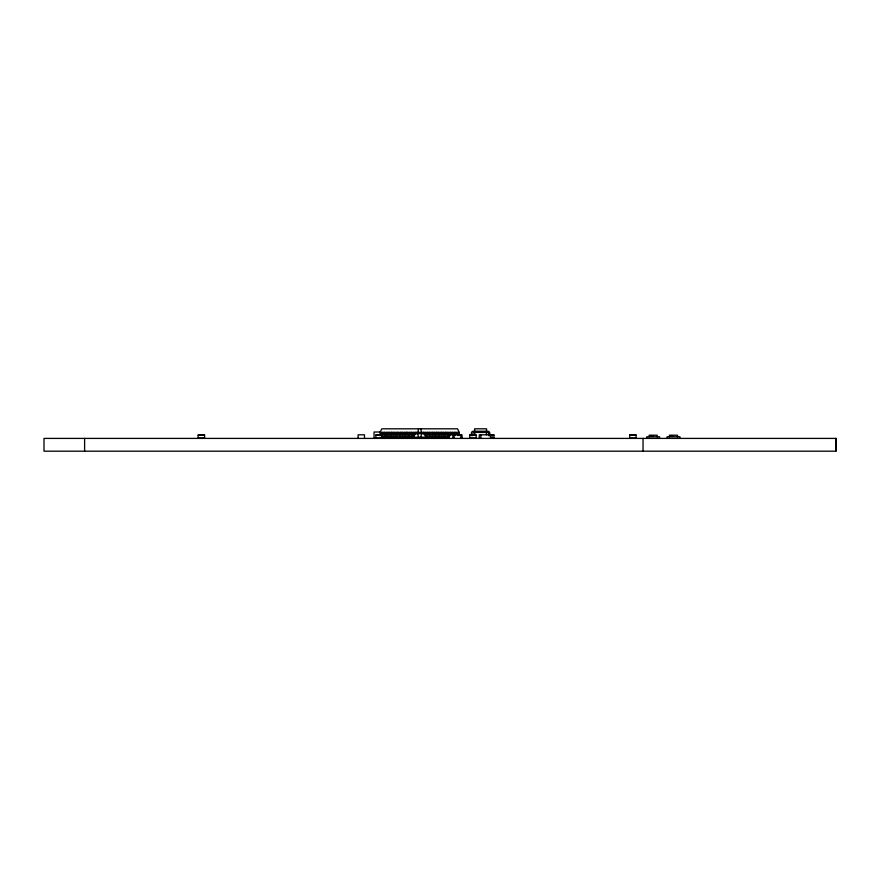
<?xml version="1.0" encoding="UTF-8"?>
<svg xmlns="http://www.w3.org/2000/svg" width="880" height="880" viewBox="0 0 880 880"><rect width="100%" height="100%" fill="white"/><g stroke="black" fill="none" stroke-linecap="round" stroke-linejoin="round"><path stroke-width="1.32" d="M418.539 428.813L417.692 433.609L418.539 437.206M420.794 437.206L421.641 433.609L420.794 428.813M486.343 434.808L486.596 428.813L474.573 428.813L474.826 434.808M402.413 432.41L402.27 432.41A2.904 2.057 -90 0 0 400.95 433.29L398.871 436.788A1.364 0.957 -90 0 1 398.255 437.195L381.788 437.206L380.094 432.41L381.788 428.813L457.545 428.813L459.239 432.41L459.239 433.609L431.046 433.609M379.786 435.611L381.161 433.29A2.904 2.057 -90 0 1 382.492 432.41L382.624 432.41M381.48 435.611L382.855 433.29A2.904 2.057 -90 0 1 384.186 432.41L384.318 432.41M381.48 437.481L383.405 434.214A1.705 1.21 -90 0 1 384.329 433.609M387.079 434.214L385.154 437.481A2.563 1.815 -90 0 1 384.978 437.745M412.291 437.481L413.578 435.303M387.145 432.41L387.013 432.41A2.904 2.057 -90 0 0 385.682 433.29L383.614 436.788A1.364 0.957 -90 0 1 382.987 437.195L382.987 437.195M388.839 432.41L388.707 432.41A2.904 2.057 -90 0 0 387.376 433.29L385.308 436.788A1.364 0.957 -90 0 1 384.692 437.195L384.604 437.206M391.534 432.41L391.666 432.41A2.904 2.057 -90 0 0 390.203 433.29L388.135 436.788A1.364 0.957 -90 0 1 387.508 437.195L387.508 437.195M393.36 432.41L393.228 432.41A2.904 2.057 -90 0 0 391.897 433.29L389.829 436.788A1.364 0.957 -90 0 1 389.213 437.195L389.125 437.206M396.187 432.41L396.055 432.41A2.904 2.057 -90 0 0 394.724 433.29L392.656 436.788A1.364 0.957 -90 0 1 392.04 437.195L392.04 437.195M397.881 432.41L397.749 432.41A2.904 2.057 -90 0 0 396.418 433.29L394.35 436.788A1.364 0.957 -90 0 1 393.734 437.195L393.646 437.206M400.708 432.41L400.576 432.41A2.904 2.057 -90 0 0 399.245 433.29L397.177 436.788A1.364 0.957 -90 0 1 396.561 437.195L396.473 437.206M405.24 432.41L405.097 432.41A2.904 2.057 -90 0 0 403.766 433.29L401.698 436.788A1.364 0.957 -90 0 1 401.082 437.195L400.994 437.206M406.791 432.41L406.934 432.41A2.904 2.057 -90 0 0 405.471 433.29L403.403 436.788A1.364 0.957 -90 0 1 402.776 437.195L402.776 437.195M409.761 432.41L409.618 432.41A2.904 2.057 -90 0 0 408.298 433.29L406.23 436.788A1.364 0.957 -90 0 1 405.603 437.195L405.515 437.206M411.455 432.41L411.323 432.41A2.904 2.057 -90 0 0 409.992 433.29L407.924 436.788A1.364 0.957 -90 0 1 407.297 437.195L407.297 437.195M414.282 432.41L414.15 432.41A2.904 2.057 -90 0 0 412.819 433.29L410.751 436.788A1.364 0.957 -90 0 1 410.124 437.195L410.036 437.206M415.976 432.41L415.844 432.41A2.904 2.057 -90 0 0 414.513 433.29L412.445 436.788A1.364 0.957 -90 0 1 411.818 437.195L411.741 437.206M380.303 432.003L374.055 432.003L374.055 438.405M380.094 432.41L459.239 432.41M380.094 433.609L385.462 433.609M387.728 433.609L424.468 433.609M428.989 433.609L427.295 433.609L427.295 432.41M198.176 435.204L204.567 435.204M375.859 435.204L382.25 435.204M469.777 435.204L476.168 435.204M491.381 435.204L493.933 435.204M629.684 435.204L636.075 435.204M650.386 436.007L652.784 436.007M670.692 436.007L673.09 436.007M399.487 437.206L439.846 437.206M449.372 437.206L441.166 437.206A1.364 0.957 -90 0 1 440.451 436.788L438.383 433.29A2.904 2.057 -90 0 0 437.052 432.41L436.92 432.41M198.176 437.998L204.567 437.998M375.859 437.998L382.25 437.998M469.777 437.998L476.168 437.998M491.381 437.998L493.933 437.998M629.684 437.998L636.075 437.998M456.709 432.41L456.841 432.41A2.904 2.057 -90 0 1 458.172 433.29L459.547 435.611M452.188 432.41L452.32 432.41A2.904 2.057 -90 0 1 453.651 433.29L455.015 435.611M455.015 432.41L455.147 432.41A2.904 2.057 -90 0 1 456.478 433.29L457.842 435.611M450.494 432.41L450.626 432.41A2.904 2.057 -90 0 1 451.957 433.29L453.321 435.611M445.962 432.41L446.105 432.41A2.904 2.057 -90 0 1 447.436 433.29L449.438 436.7M447.667 432.41L447.799 432.41A2.904 2.057 -90 0 1 449.13 433.29L450.494 435.611M441.441 432.41L441.584 432.41A2.904 2.057 -90 0 1 442.904 433.29L444.972 436.788A1.364 0.957 -90 0 0 445.599 437.195L445.687 437.206M443.146 432.41L443.278 432.41A2.904 2.057 -90 0 1 444.609 433.29L446.677 436.788A1.364 0.957 -90 0 0 447.293 437.195L447.381 437.206M438.614 432.41L438.757 432.41A2.904 2.057 -90 0 1 440.077 433.29L442.156 436.788A1.364 0.957 -90 0 0 442.772 437.195L442.86 437.206M434.093 432.41L434.225 432.41A2.904 2.057 -90 0 1 435.556 433.29L437.624 436.788A1.364 0.957 -90 0 0 438.251 437.195L438.339 437.206M432.399 432.41L432.531 432.41A2.904 2.057 -90 0 1 433.862 433.29L435.93 436.788A1.364 0.957 -90 0 0 436.557 437.195L436.645 437.206M427.878 432.41L428.01 432.41A2.904 2.057 -90 0 1 429.341 433.29L431.409 436.788A1.364 0.957 -90 0 0 432.036 437.195L432.113 437.206M429.572 432.41L429.704 432.41A2.904 2.057 -90 0 1 431.035 433.29L433.103 436.788A1.364 0.957 -90 0 0 433.73 437.195L433.818 437.206M423.357 432.41L423.489 432.41A2.904 2.057 -90 0 1 424.82 433.29L426.888 436.788A1.364 0.957 -90 0 0 427.504 437.195L427.592 437.206M425.051 432.41L425.183 432.41A2.904 2.057 -90 0 1 426.514 433.29L428.582 436.788A1.364 0.957 -90 0 0 429.209 437.195L429.286 437.206M448.8 437.481A2.563 1.815 90 0 0 449.196 437.976A2.563 1.815 -90 0 1 448.8 437.481L446.875 434.214A1.705 1.21 -90 0 0 445.951 433.609M444.785 438.075A2.563 1.815 90 0 1 444.279 437.481L442.354 434.214A1.705 1.21 -90 0 0 441.43 433.609M440.495 438.229A2.563 1.815 90 0 1 439.758 437.481L437.833 434.214A1.705 1.21 -90 0 0 436.909 433.609M434.797 435.303L436.084 437.481M435.974 438.229A2.563 1.815 90 0 1 435.237 437.481L433.312 434.214A1.705 1.21 -90 0 0 432.388 433.609M431.585 438.295A2.563 1.815 90 0 1 430.716 437.481L428.791 434.214A1.705 1.21 -90 0 0 427.867 433.609M425.117 434.214L427.042 437.481A2.563 1.815 -90 0 0 427.218 437.745M427.185 438.339A2.563 1.815 90 0 1 426.184 437.481L424.27 434.214A1.705 1.21 -90 0 0 423.335 433.609M835.901 438.405L835.901 451.187M679.888 438.405L679.888 436.799L667.095 436.799L667.095 438.405M677.49 436.799L677.49 435.204L669.493 435.204L669.493 436.799M659.582 438.405L659.582 436.799L646.789 436.799L646.789 438.405M657.184 436.799L657.184 435.204L649.187 435.204L649.187 436.799M643.038 438.405L643.038 451.187M636.075 438.405L636.075 434.808L629.684 434.808L629.684 438.405M493.933 438.405L493.933 434.808L479.27 434.808L479.27 438.405M492.052 434.808L492.052 438.405M490.457 434.808L490.457 438.405M489.775 435.699L489.764 432.938A2.002 2.002 0 0 0 488.037 431.222L473.132 431.222A2.002 2.002 0 0 0 471.405 432.938L471.394 435.699M488.576 435.732L488.554 432.993L487.784 432.41L473.187 432.432L472.593 435.732M480.865 434.808L480.865 438.405M476.168 438.405L476.168 434.808L469.777 434.808L469.777 438.405M461.989 438.405L461.989 434.808L448.415 434.808L448.415 438.405M461.78 437.206L461.78 438.405M460.856 434.808L460.856 438.405M454.432 432.41L454.432 433.609M454.069 434.808L454.069 438.405M452.936 434.808L452.936 438.405M449.911 432.41L449.911 433.609M448.217 437.206L448.217 438.405M446.512 437.206L446.512 438.405M445.39 432.41L445.39 433.609M443.696 437.206L443.696 438.405M441.991 437.206L441.991 438.405M440.869 432.41L440.869 433.609M439.164 437.206L439.164 438.405M437.47 437.206L437.47 438.405M436.337 432.41L436.337 433.609M434.643 437.206L434.643 438.405M432.949 437.206L432.949 438.405M431.816 432.41L431.816 433.609M430.122 437.206L430.122 438.405M428.428 437.206L428.428 438.405M422.774 432.41L422.774 433.609M416.559 432.41L416.559 433.609M412.038 432.41L412.038 433.609M410.905 437.206L410.905 438.405M409.211 437.206L409.211 438.405M407.506 432.41L407.506 433.609M406.384 437.206L406.384 438.405M404.69 437.206L404.69 438.405M402.985 432.41L402.985 433.609M401.863 437.206L401.863 438.405M400.158 437.206L400.158 438.405M398.464 432.41L398.464 433.609M397.331 437.206L397.331 438.405M395.637 437.206L395.637 438.405M393.943 432.41L393.943 433.609M392.81 437.206L392.81 438.405M391.116 437.206L391.116 438.405M389.422 432.41L389.422 433.609M388.289 437.206L388.289 438.405M386.595 437.206L386.595 438.405M384.901 432.41L384.901 433.609M383.768 437.206L383.768 438.405M382.25 438.405L382.25 434.808L375.859 434.808L375.859 438.405M382.074 437.206L382.074 438.405M364.485 438.405L364.485 434.808L358.094 434.808L358.094 438.405M204.567 438.405L204.567 434.808L198.176 434.808L198.176 438.405M84.612 438.405L84.612 451.187M411.752 438.405A2.563 1.815 -90 0 0 413.138 437.481L415.063 434.214A1.705 1.21 -90 0 1 415.987 433.609M398.189 438.405A2.563 1.815 -90 0 0 399.575 437.481L401.5 434.214A1.705 1.21 -90 0 1 402.424 433.609M407.231 438.405A2.563 1.815 -90 0 0 408.617 437.481L410.542 434.214A1.705 1.21 -90 0 1 411.466 433.609M393.657 438.405A2.563 1.815 -90 0 0 395.054 437.481L396.979 434.214A1.705 1.21 -90 0 1 397.903 433.609M384.615 438.405A2.563 1.815 -90 0 0 386.012 437.481L387.926 434.214A1.705 1.21 -90 0 1 388.861 433.609M402.71 438.405A2.563 1.815 -90 0 0 404.096 437.481L406.021 434.214A1.705 1.21 -90 0 1 406.945 433.609M455.84 433.609A1.705 1.21 -90 0 1 456.28 433.719M454.993 433.609A1.705 1.21 -90 0 1 455.928 434.214M436.623 438.405A2.563 1.815 -90 0 1 435.237 437.481M437.118 437.745A2.563 1.815 -90 0 1 436.931 437.481M451.319 433.609A1.705 1.21 -90 0 1 451.913 433.818M450.472 433.609A1.705 1.21 -90 0 1 451.396 434.214M446.798 433.609A1.705 1.21 -90 0 1 447.469 433.884M448.382 433.961A1.705 1.21 -90 0 1 448.58 434.214M437.756 433.609A1.705 1.21 -90 0 1 438.68 434.214M441.144 438.405A2.563 1.815 -90 0 1 439.758 437.481M442.277 433.609A1.705 1.21 -90 0 1 443.08 434.038M445.665 438.405A2.563 1.815 -90 0 1 444.279 437.481M424.193 433.609A1.705 1.21 -90 0 1 424.622 433.719M427.581 438.405A2.563 1.815 -90 0 1 426.184 437.481M428.714 433.609A1.705 1.21 -90 0 1 428.967 433.642M432.102 438.405A2.563 1.815 -90 0 1 430.716 437.481M393.382 433.609A1.705 1.21 -90 0 0 392.447 434.214L390.533 437.481A2.563 1.815 -90 0 1 389.136 438.405M392.018 433.763A1.705 1.21 -90 0 1 392.535 433.609M414.876 433.642A1.705 1.21 -90 0 1 415.14 433.609M409.695 434.214A1.705 1.21 -90 0 1 410.619 433.609M405.229 434.126A1.705 1.21 -90 0 1 406.098 433.609M400.84 433.961A1.705 1.21 -90 0 1 401.577 433.609M399.795 434.214A1.705 1.21 -90 0 1 399.993 433.961M396.462 433.818A1.705 1.21 -90 0 1 397.056 433.609M383.229 433.642A1.705 1.21 -90 0 1 383.482 433.609M387.662 433.675A1.705 1.21 -90 0 1 388.003 433.609M836 438.405L44 438.405L44 451.187L836 451.187L836 438.405"/></g></svg>
